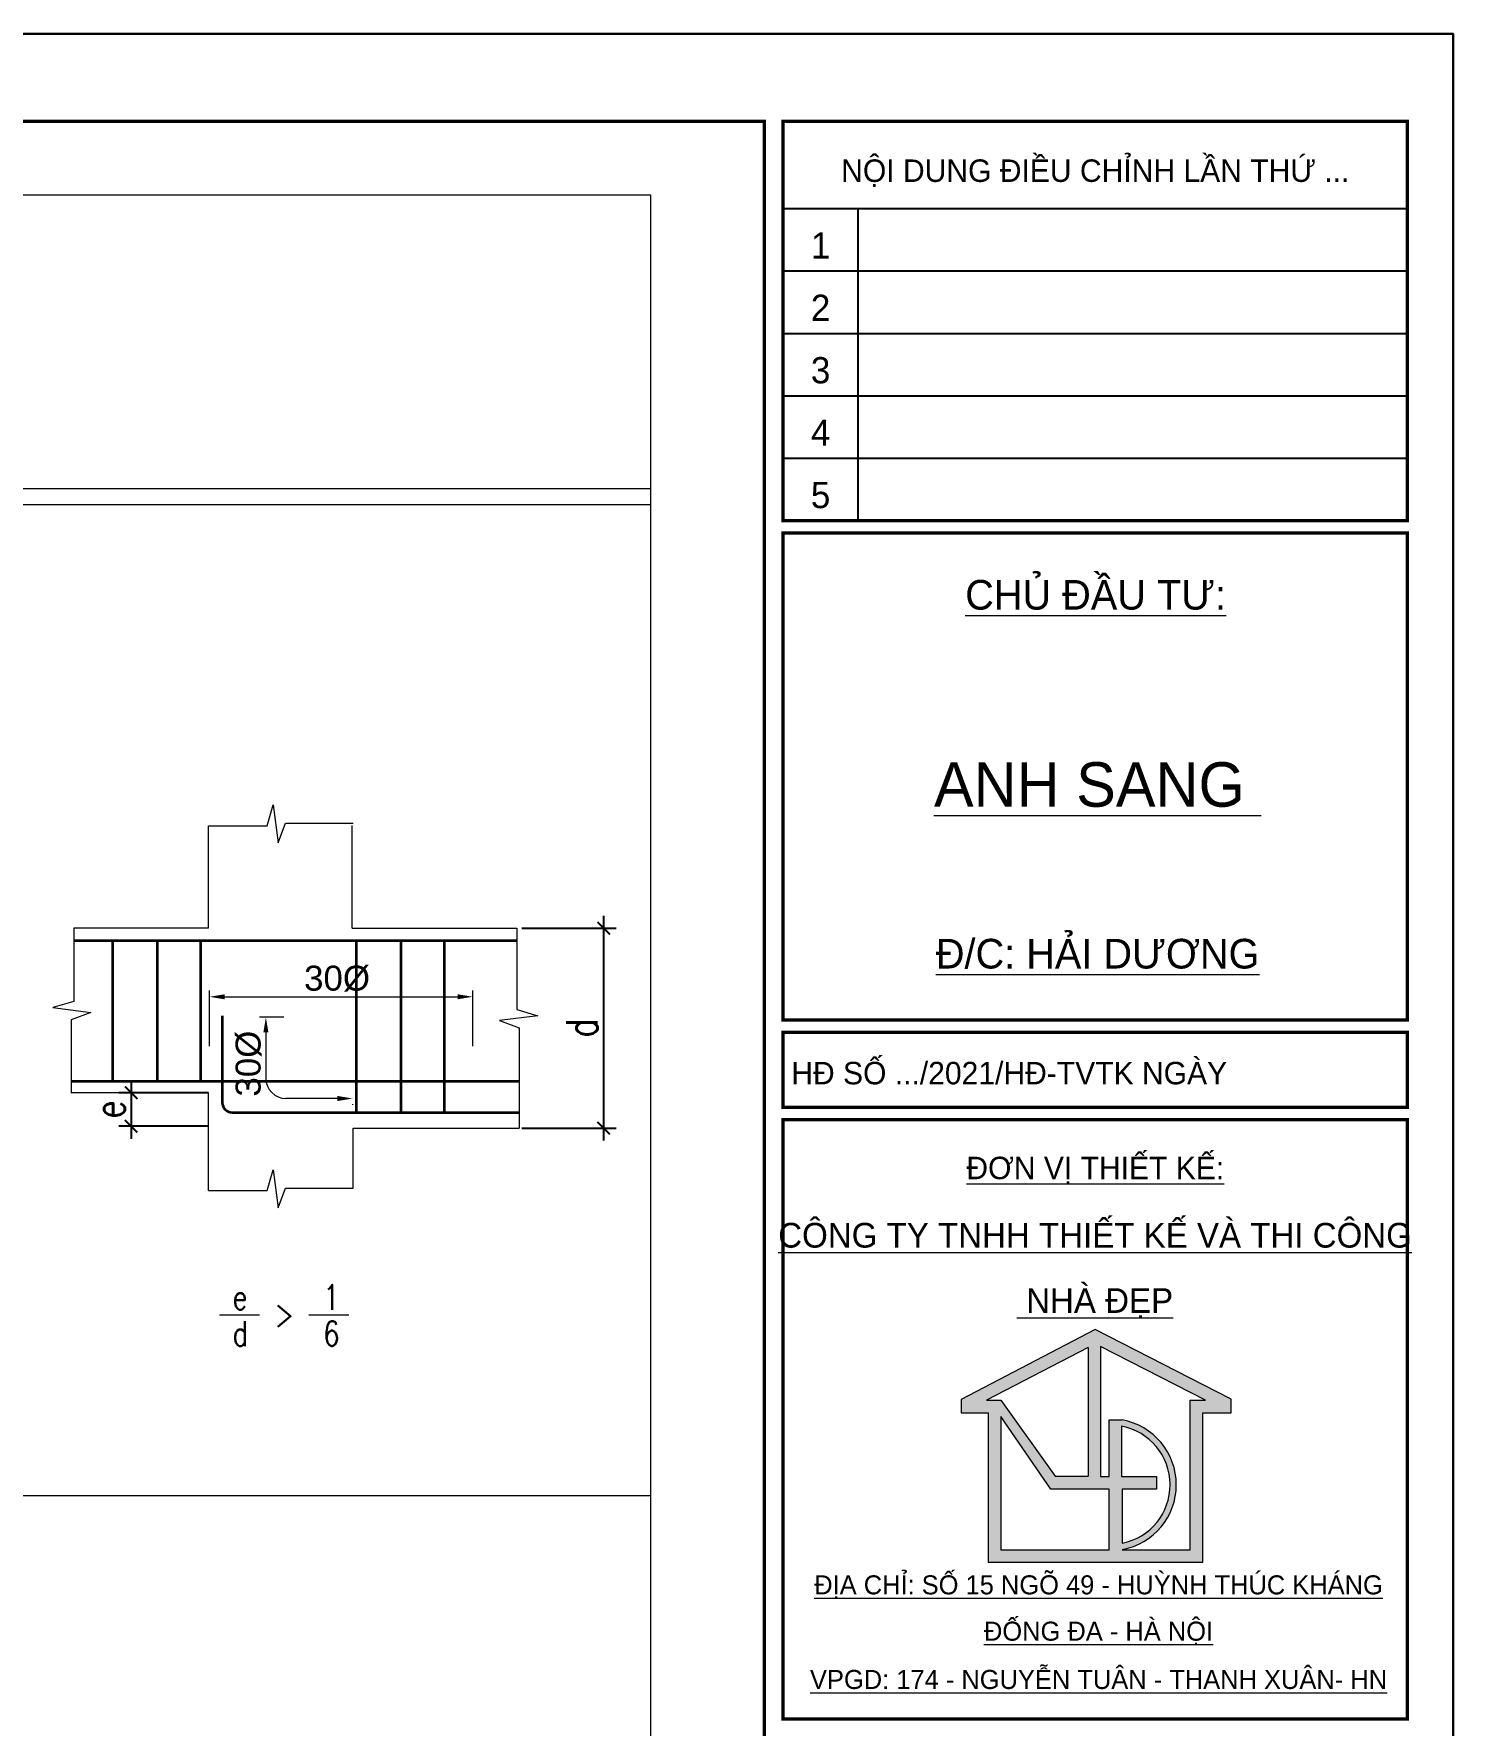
# Model space of a CAD drawing. Extents: x -2098986 to 943, y -1296280 to 73591.
# Drawn here: x -1610595 to -1599227, y -1031205 to -1017655 of the extents above; entities that cross this region are included whole.
import ezdxf
from ezdxf.enums import TextEntityAlignment as Align

# ---------------------------------------------------------------- set-up
doc = ezdxf.new("R2010")
doc.units = 0
doc.header["$LTSCALE"] = 150
doc.header["$PDMODE"] = 35
doc.layers.get('Defpoints').update_dxf_attribs({"lineweight": 18})
for name, color, linetype, lineweight in [('05.Text', 253, 'Continuous', 18), ('09.Hatch', 250, 'Continuous', 5), ('11.Khung bo', 32, 'Continuous', 50), ('12.Khung', 36, 'Continuous', 25), ('LS-DIM', 251, 'Continuous', 13), ('LS-TEXT', 60, 'Continuous', 20), ('LS-THAY', 7, 'Continuous', 20), ('LS-THEP', 3, 'Continuous', 35)]:
    doc.layers.add(name, color=color, linetype=linetype, lineweight=lineweight)
doc.layers.add('DIM', color=1, linetype='Continuous')
doc.layers.add('Tpl_Bound', color=1, linetype='Continuous', plot=False)
doc.styles.add('AVANT', font='')
doc.styles.add('TRAC', font='')
doc.styles.add('VnAvantH', font='')
doc.styles.add('vnsimpli', font='vnsimli.shx', dxfattribs={"width": 0.75})
doc.styles.get('AVANT').set_extended_font_data('.VnAvant')
doc.styles.get('TRAC').set_extended_font_data('VNI-Helve')
doc.styles.get('VnAvantH').set_extended_font_data('.VnAvantH')
doc.dimstyles.new('D100(250)', dxfattribs={"dimtxt": 250, "dimasz": 100, "dimexe": 100, "dimexo": 0, "dimgap": 50, "dimtad": 1, "dimdec": 0, "dimdsep": 46, "dimtxsty": 'vnsimpli', "dimblk": 'ARCHTICK', "dimcen": 1, "dimdle": 100, "dimclrd": 256, "dimclre": 256, "dimclrt": 60, "dimadec": 0, "dimazin": 0, "dimtfac": 1, "dimtdec": 0, "dimtix": 1, "dimtmove": 0, "dimatfit": 3, "dimfxl": 1, "dimarcsym": 0})

# ---------------------------------------------------------------- blocks, each defined once
blk = doc.blocks.new('_ArchTick')
at = {"layer": 'DIM', "color": 0, "const_width": 0.15}
blk.add_lwpolyline([(-0.5, -0.5), (0.5, 0.5)], dxfattribs=at)
blk = doc.blocks.new('*D48')
at = {"layer": 'Defpoints', "color": 0, "transparency": 16777216}
for p in [(-1606687, -1024821), (-1606687, -1026422), (-1606031, -1026422)]:
    blk.add_point(p, dxfattribs=at)
at = {"layer": 'LS-DIM', "lineweight": -2, "transparency": 16777216}
for p, q in [((-1606031, -1024721), (-1606031, -1026522)), ((-1606687, -1024821), (-1605931, -1024821)), ((-1606687, -1026422), (-1605931, -1026422))]:
    blk.add_line(p, q, dxfattribs=at)
at = {"layer": 'LS-DIM', "lineweight": -2, "transparency": 16777216, "xscale": 100, "yscale": 100, "zscale": 100}
for p, rotation in [((-1606031, -1024821), 90), ((-1606031, -1026422), 270)]:
    blk.add_blockref('_ArchTick', p, dxfattribs=dict(at, rotation=rotation))
at = {"layer": 'LS-DIM', "color": 60, "transparency": 16777216, "insert": (-1606206, -1025621), "char_height": 250, "attachment_point": 5, "rotation": 90, "style": 'vnsimpli'}
blk.add_mtext('d', dxfattribs=at)
blk = doc.blocks.new('*D49')
at = {"layer": 'Defpoints', "color": 0, "transparency": 16777216}
for p in [(-1609197, -1026139), (-1609815, -1026407), (-1609197, -1026407)]:
    blk.add_point(p, dxfattribs=at)
at = {"layer": 'LS-DIM', "lineweight": -2, "transparency": 16777216}
for p, q in [((-1609197, -1026139), (-1609915, -1026139)), ((-1609815, -1026039), (-1609815, -1026507)), ((-1609197, -1026407), (-1609915, -1026407))]:
    blk.add_line(p, q, dxfattribs=at)
at = {"layer": 'LS-DIM', "lineweight": -2, "transparency": 16777216, "xscale": 100, "yscale": 100, "zscale": 100}
for p, rotation in [((-1609815, -1026139), 90), ((-1609815, -1026407), 270)]:
    blk.add_blockref('_ArchTick', p, dxfattribs=dict(at, rotation=rotation))
at = {"layer": 'LS-DIM', "color": 60, "transparency": 16777216, "insert": (-1609990, -1026273), "char_height": 250, "attachment_point": 5, "rotation": 90, "style": 'vnsimpli'}
blk.add_mtext('e', dxfattribs=at)
blk = doc.blocks.new('100')
at = {"layer": '09.Hatch'}
h = blk.add_hatch(color=3, dxfattribs=at)
h.paths.add_polyline_path([(1897639, -927180), (1897639, -927287), (1897855, -927287), (1897855, -928484), (1898824, -928484), (1899574, -928484), (1899574, -927287), (1899801, -927287), (1899801, -927179), (1898713, -926620)])
h.paths.add_polyline_path([(1898756, -926756), (1899596, -927187), (1899473, -927187), (1899473, -928384), (1898929, -928384, 0.834181), (1898929, -927344), (1898824, -927344), (1898824, -927797), (1898756, -927797)], flags=16)
h.paths.add_polyline_path([(1898656, -927796), (1898393, -927796), (1897956, -927186), (1897843, -927186), (1898656, -926763)], flags=16)
h.paths.add_polyline_path([(1898929, -928333), (1898929, -927898), (1899202, -927898), (1899202, -927797), (1898924, -927797), (1898924, -927395, -0.822042)], flags=16)
h.paths.add_polyline_path([(1898357, -927898), (1898824, -927898), (1898824, -928384), (1897956, -928384), (1897956, -927316)], flags=16)
at = {"layer": '05.Text'}
for p, q in [((1898713, -926620), (1897639, -927180)), ((1899801, -927179), (1898713, -926620)), ((1899801, -927179), (1898713, -926620)), ((1899801, -927179), (1898713, -926620)), ((1898656, -926763), (1897843, -927186)), ((1898656, -926763), (1897843, -927186)), ((1898656, -926763), (1897843, -927186)), ((1898656, -926763), (1898656, -927796)), ((1898656, -926763), (1898656, -927796)), ((1898656, -926763), (1898656, -927796)), ((1899596, -927187), (1898756, -926756)), ((1898756, -926756), (1898756, -927797)), ((1899596, -927187), (1898756, -926756)), ((1898756, -926756), (1898756, -927797)), ((1899596, -927187), (1898756, -926756)), ((1898756, -926756), (1898756, -927797)), ((1897639, -927180), (1897639, -927287)), ((1897843, -927186), (1897956, -927186)), ((1897956, -927186), (1897956, -927186)), ((1897956, -927186), (1898393, -927796)), ((1899473, -928384), (1899473, -927187)), ((1899473, -927187), (1899596, -927187)), ((1899473, -928384), (1899473, -927187)), ((1899473, -927187), (1899596, -927187)), ((1899473, -928384), (1899473, -927187)), ((1899473, -927187), (1899596, -927187)), ((1899801, -927287), (1899801, -927179)), ((1899801, -927287), (1899801, -927179)), ((1899801, -927287), (1899801, -927179)), ((1897639, -927287), (1897855, -927287)), ((1897855, -927287), (1897855, -928484)), ((1897956, -927316), (1897956, -928384)), ((1898357, -927898), (1897956, -927316)), ((1898824, -927797), (1898824, -927344)), ((1898824, -927797), (1898824, -927344)), ((1898824, -927344), (1898929, -927344)), ((1899574, -928484), (1899574, -927287)), ((1899574, -927287), (1899801, -927287)), ((1898924, -927395), (1898924, -927797)), ((1898393, -927796), (1898656, -927796)), ((1898756, -927797), (1898824, -927797)), ((1898924, -927797), (1899202, -927797)), ((1899202, -927797), (1899202, -927898)), ((1898824, -927898), (1898357, -927898)), ((1898824, -928384), (1898824, -927898)), ((1899202, -927898), (1898929, -927898)), ((1898929, -927898), (1898929, -928333)), ((1897956, -928384), (1898824, -928384)), ((1898929, -928384), (1899473, -928384)), ((1897855, -928484), (1898824, -928484)), ((1898824, -928484), (1899574, -928484))]:
    blk.add_line(p, q, dxfattribs=at)
for radius, start, end in [(528, 280.3316, 79.6684), (478, 281.4298, 79.1164), (478, 281.4298, 79.1164), (478, 281.4298, 79.1164)]:
    blk.add_arc((1898834, -927864), radius, start, end, dxfattribs=at)
at = {"layer": '11.Khung bo', "const_width": 26.7}
for points in [[(1860913, -945240), (1860913, -916940), (1896063, -916940), (1896063, -945240)], [(1860913, -945240), (1860913, -916940), (1896063, -916940), (1896063, -945240)], [(1860913, -945240), (1860913, -916940), (1896063, -916940), (1896063, -945240)], [(1896213, -920140), (1896213, -916940), (1901213, -916940), (1901213, -920140)], [(1896213, -920140), (1896213, -916940), (1901213, -916940), (1901213, -920140)], [(1896213, -920140), (1896213, -916940), (1901213, -916940), (1901213, -920140)], [(1896213, -924140), (1901213, -924140), (1901213, -920240), (1896213, -920240)], [(1896213, -924140), (1901213, -924140), (1901213, -920240), (1896213, -920240)], [(1896213, -924140), (1901213, -924140), (1901213, -920240), (1896213, -920240)], [(1896213, -924840), (1901213, -924840), (1901213, -924240), (1896213, -924240)], [(1896213, -924840), (1901213, -924840), (1901213, -924240), (1896213, -924240)], [(1896213, -924840), (1901213, -924840), (1901213, -924240), (1896213, -924240)], [(1896213, -929740), (1901213, -929740), (1901213, -924940), (1896213, -924940)], [(1896213, -929740), (1901213, -929740), (1901213, -924940), (1896213, -924940)], [(1896213, -929740), (1901213, -929740), (1901213, -924940), (1896213, -924940)]]:
    blk.add_lwpolyline(points, close=True, dxfattribs=at)
at = {"layer": '12.Khung'}
for p, q in [((1896213, -917640), (1901213, -917640)), ((1896213, -917640), (1901213, -917640)), ((1896213, -917640), (1901213, -917640)), ((1896813, -920140), (1896813, -917640)), ((1896813, -920140), (1896813, -917640)), ((1896813, -920140), (1896813, -917640)), ((1896213, -918140), (1901213, -918140)), ((1896213, -918140), (1901213, -918140)), ((1896213, -918140), (1901213, -918140)), ((1896213, -918640), (1901213, -918640)), ((1896213, -918640), (1901213, -918640)), ((1896213, -918640), (1901213, -918640)), ((1896213, -919140), (1901213, -919140)), ((1896213, -919140), (1901213, -919140)), ((1896213, -919140), (1901213, -919140)), ((1896213, -919640), (1901213, -919640)), ((1896213, -919640), (1901213, -919640)), ((1896213, -919640), (1901213, -919640))]:
    blk.add_line(p, q, dxfattribs=at)
blk.add_lwpolyline([(1901579, -945940), (1901579, -916240), (1859580, -916240), (1859580, -945940)], close=True, dxfattribs=at)
blk.add_lwpolyline([(1901579, -945940), (1901579, -916240), (1859580, -916240), (1859580, -945940)], close=True, dxfattribs=at)
blk.add_lwpolyline([(1901579, -945940), (1901579, -916240), (1859580, -916240), (1859580, -945940)], close=True, dxfattribs=at)
at = {"layer": '05.Text', "style": 'VnAvantH'}
for s, p in [('Néi dung ®iÒu chØnh lÇn thø ...', (1898713, -917329)), ('H§ sè .../2021/H§-TVTK ngµy ', (1898057, -924540))]:
    blk.add_text(s, height=180, dxfattribs=at).set_placement(p, align=Align.MIDDLE)
at = {"layer": '05.Text'}
for s, height, style, p in [('1', 210, 'AVANT', (1896513, -918040)), ('2', 210, 'AVANT', (1896513, -918540)), ('3', 210, 'AVANT', (1896513, -919040)), ('4', 210, 'AVANT', (1896513, -919540)), ('5', 210, 'AVANT', (1896513, -920040)), ('%%uChñ ®Çu t\xad:', 237.6, 'VnAvantH', (1898716, -920853)), ('%%Uanh sang ', 356.4, 'VnAvantH', (1898732, -922432)), ('%%U®/c: h¶i d\xad¬ng', 237.6, 'VnAvantH', (1898732, -923728)), ('%%U®¬n vÞ thiÕt kÕ:', 180, 'VnAvantH', (1898713, -925416)), ('%%Uc«ng ty tnhh thiÕt kÕ vµ thi c«ng', 198, 'VnAvantH', (1898711, -925964)), ('%%U nhµ ®Ñp', 198, 'VnAvantH', (1898711, -926487)), ('%%U®Þa chØ: sè 15 ngâ 49 - huúnh thóc kh¸ng', 152.46, 'VnAvantH', (1898739, -928742)), ('%%U®èng ®a - hµ néi', 152.46, 'VnAvantH', (1898739, -929113)), ('%%Uvpgd: 174 - nguyÔn tu©n - thanh xu©n- hn', 152.46, 'VnAvantH', (1898739, -929500))]:
    blk.add_text(s, height=height, dxfattribs=dict(at, style=style)).set_placement(p, align=Align.CENTER)

msp = doc.modelspace()

# ---------------------------------------------------------------- linework, layer by layer
at = {"layer": 'LS-DIM'}
for p, q in [((-1609188.1, -1025765.1), (-1609188.1, -1025319.9)), ((-1607080.1, -1025765.1), (-1607080.1, -1025319.9)), ((-1609067.2, -1025370.2), (-1607200.9, -1025370.2)), ((-1608593.3, -1025533.7), (-1608786.6, -1025533.7)), ((-1608736.3, -1025654.6), (-1608736.3, -1026023.8)), ((-1608162.9, -1026184.9), (-1608575.2, -1026184.9))]:
    msp.add_line(p, q, dxfattribs=at)
for points in [[(-1609196.7, -1023999.3), (-1608726.4, -1023999.3), (-1608677.1, -1023832.1), (-1608637.8, -1024137.1), (-1608578.7, -1023979.7), (-1608038.4, -1023979.7)], [(-1610275.5, -1024820.5), (-1610275.5, -1025407.2), (-1610442.7, -1025456.4), (-1610137.8, -1025495.8), (-1610295.2, -1025554.9), (-1610295.2, -1026138.9)], [(-1606726.7, -1024820.5), (-1606726.7, -1025472.2), (-1606559.5, -1025521.4), (-1606864.4, -1025560.8), (-1606707, -1025619.9), (-1606707, -1026421.9)], [(-1609196.7, -1026922.7), (-1608726.4, -1026922.7), (-1608677.1, -1026755.4), (-1608637.8, -1027060.4), (-1608578.7, -1026903), (-1608038.4, -1026903)]]:
    msp.add_lwpolyline(points, dxfattribs=at)
msp.add_arc((-1608575.2, -1026023.8), 161.1, 180, 270, dxfattribs=at)
for points in [[(-1609067.2, -1025350.1), (-1609067.2, -1025390.3), (-1609188.1, -1025370.2)], [(-1607200.9, -1025350.1), (-1607200.9, -1025390.3), (-1607080.1, -1025370.2)], [(-1608756.4, -1025654.6), (-1608716.1, -1025654.6), (-1608736.3, -1025533.7)], [(-1608162.9, -1026205.1), (-1608162.9, -1026164.8), (-1608042.1, -1026184.9)]]:
    msp.add_solid(points, dxfattribs=at)
at = {"layer": 'LS-TEXT'}
for p, q in [((-1609107.5, -1027918.3), (-1608787.3, -1027918.3)), ((-1608392.6, -1027918.3), (-1608072.4, -1027918.3))]:
    msp.add_line(p, q, dxfattribs=at)
at = {"layer": 'LS-THAY'}
for p, q in [((-1638545.3, -1021297), (-1605655.9, -1021297)), ((-1638545.3, -1021427.1), (-1605655.9, -1021427.1)), ((-1609196.7, -1024820.5), (-1609196.7, -1023999.3)), ((-1608046.3, -1024820.5), (-1608046.3, -1023997.2)), ((-1609196.7, -1024820.5), (-1610275.5, -1024820.5)), ((-1608046.3, -1024820.5), (-1606726.7, -1024820.5)), ((-1609196.7, -1026138.9), (-1610299.1, -1026138.9)), ((-1609196.7, -1026922.7), (-1609196.7, -1026138.9)), ((-1608042.1, -1026230.9), (-1608042.1, -1026235.3)), ((-1608038.4, -1026421.9), (-1606707, -1026421.9)), ((-1608038.4, -1026903), (-1608038.4, -1026421.9)), ((-1638545.3, -1029365.4), (-1605655.9, -1029365.4))]:
    msp.add_line(p, q, dxfattribs=at)
msp.add_lwpolyline([(-1638545.3, -1018944.3), (-1605655.9, -1018944.3), (-1605655.9, -1046311.5), (-1638545.3, -1046311.5)], close=True, dxfattribs=at)
at = {"layer": 'LS-THEP'}
for p, q in [((-1606726.7, -1024921.1), (-1610275.5, -1024921.1)), ((-1609963.1, -1026045.4), (-1609963.1, -1024921.1)), ((-1609605.2, -1026045.4), (-1609605.2, -1024921.1)), ((-1609258.1, -1026045.4), (-1609258.1, -1024921.1)), ((-1608010.9, -1026296.9), (-1608010.9, -1024921.1)), ((-1607653, -1026296.9), (-1607653, -1024921.1)), ((-1607305.9, -1026296.9), (-1607305.9, -1024921.1)), ((-1609085.7, -1025523.7), (-1609085.7, -1026216.4)), ((-1610295.2, -1026045.4), (-1606707, -1026045.4)), ((-1609005.1, -1026296.9), (-1606707, -1026296.9))]:
    msp.add_line(p, q, dxfattribs=at)
msp.add_arc((-1609005.1, -1026216.4), 80.5, 180, 270, dxfattribs=at)
at = {"layer": 'Tpl_Bound', "color": 1}
msp.add_lwpolyline([(-1641227.3, -1047355.5), (-1641227.3, -1017655.5), (-1599227.3, -1017655.5), (-1599227.3, -1047355.5)], close=True, dxfattribs=at)

# ---------------------------------------------------------------- block references
at = {"layer": '05.Text', "xscale": 1.000009185772931, "yscale": 1.000009185772931, "zscale": 1.000009185772931}
msp.add_blockref('100', (-3500824, -101407), dxfattribs=at)

# ---------------------------------------------------------------- texts
at = {"layer": 'LS-TEXT', "style": 'vnsimpli', "width": 0.75}
for s, p in [('e', (-1609001.5, -1027876.9)), ('1', (-1608275.3, -1027876.9)), ('>', (-1608667.4, -1028015.2)), ('d', (-1609001.5, -1028168.3)), ('6', (-1608275.3, -1028168.3))]:
    msp.add_text(s, height=200, dxfattribs=at).set_placement(p)
at = {"layer": 'LS-TEXT', "insert": (-1608166.3, -1025224.6), "char_height": 200, "attachment_point": 5, "style": 'TRAC'}
msp.add_mtext('30Þ', dxfattribs=at)
at = {"layer": 'LS-TEXT', "insert": (-1608875, -1025905.8), "char_height": 200, "attachment_point": 5, "rotation": 90, "style": 'TRAC'}
msp.add_mtext('30Þ', dxfattribs=at)

# ---------------------------------------------------------------- dimensions: what is measured, and where the dimension line sits
at = {"layer": 'LS-DIM'}
for base, p1, p2, text, picture, middle in [((-1606031.4, -1026421.9), (-1606686.7, -1024820.5), (-1606686.7, -1026421.9), 'd', '*D48', (-1606206.4, -1025621.2)), ((-1609814.7, -1026407), (-1609196.7, -1026138.9), (-1609196.7, -1026407), 'e', '*D49', (-1609989.7, -1026272.9))]:
    dim = msp.add_linear_dim(base=base, p1=p1, p2=p2, angle=90, text=text, dimstyle='D100(250)', dxfattribs=at)
    dim.commit()
    dim.dimension.update_dxf_attribs({"geometry": picture, "text_midpoint": middle})

doc.saveas('drawing.dxf')
